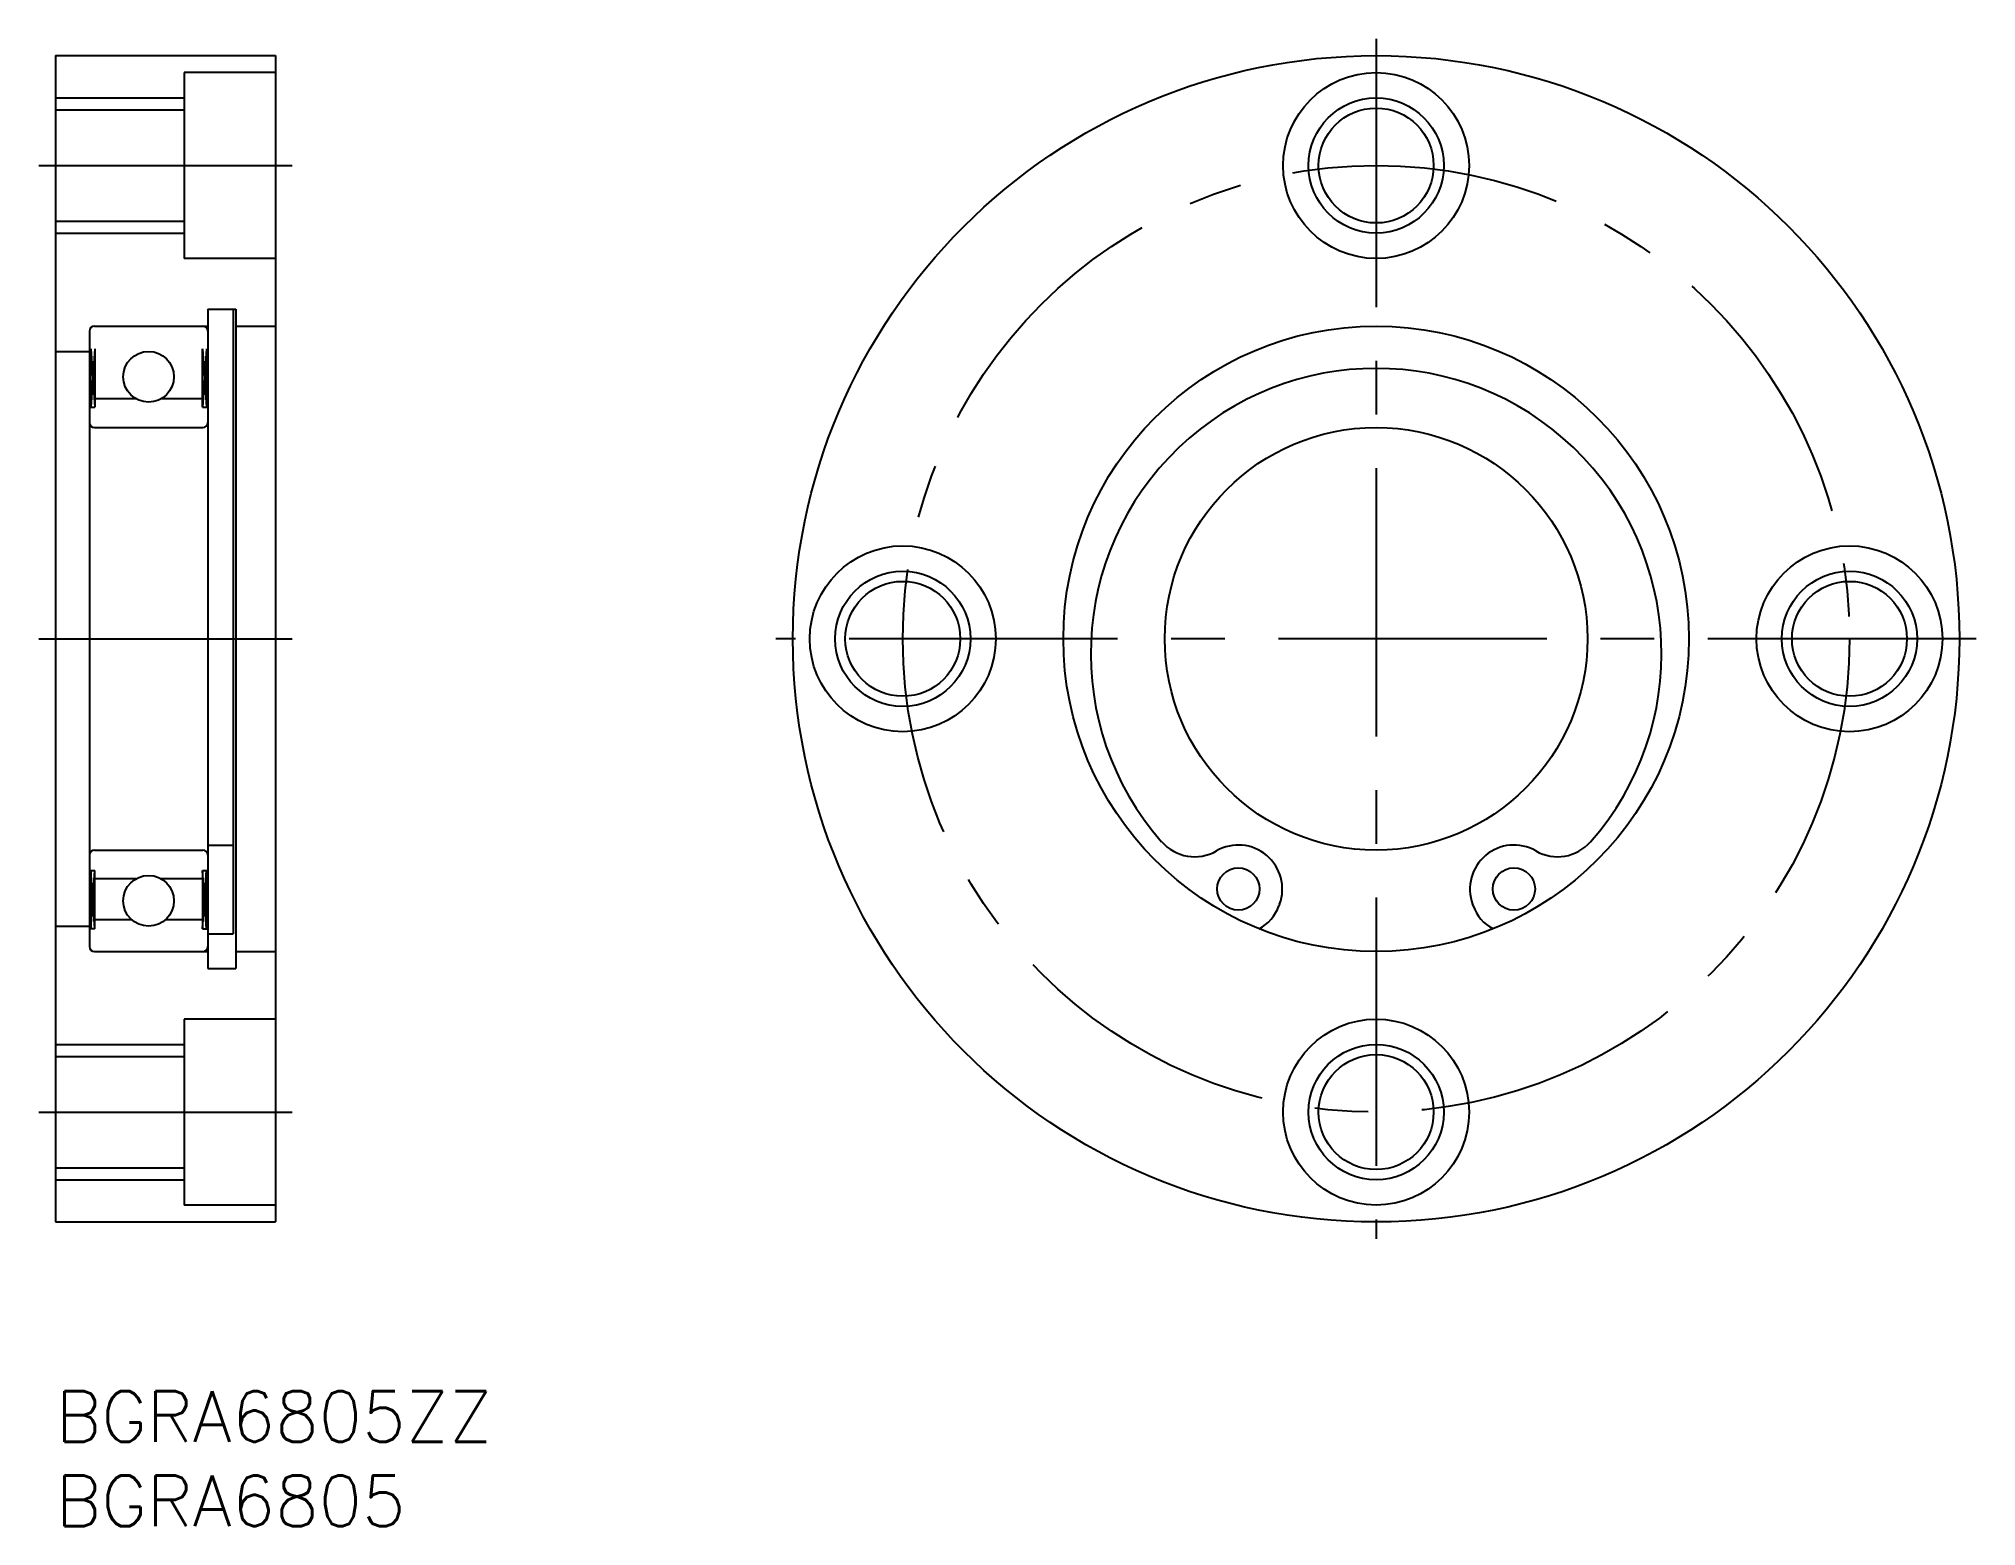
# Model space of a CAD drawing. Extents: x -1 to 114, y -8 to 80.
import ezdxf

# ---------------------------------------------------------------- set-up
doc = ezdxf.new("R2010")
doc.units = 0
doc.header["$LTSCALE"] = 0.5
doc.linetypes.add('CENTER', pattern=[50.8, 31.75, -6.35, 6.35, -6.35])
doc.layers.get('0').update_dxf_attribs({"linetype": 'CONTINUOUS'})
for name, color, linetype in [('MSM_CENTER', 1, 'CENTER'), ('MSM_CONTINUOUS', 7, 'CONTINUOUS'), ('MSM_NARROW', 5, 'CONTINUOUS'), ('MSM_PART_NUMBER', 7, 'CONTINUOUS')]:
    doc.layers.add(name, color=color, linetype=linetype)
doc.styles.get("Standard").update_dxf_attribs({"font": 'txt.shx', "height": 3, "bigfont": 'bigfont.shx'})

# ---------------------------------------------------------------- blocks, each defined once
blk = doc.blocks.new('*U9')
at = {"layer": 'MSM_PART_NUMBER'}
blk.add_text('BGRA6805ZZ', height=3, dxfattribs=at).set_placement((0, -3))
blk = doc.blocks.new('*U10')
at = {"layer": 'MSM_PART_NUMBER'}
blk.add_text('BGRA6805', height=3, dxfattribs=at).set_placement((0, -8))

msp = doc.modelspace()

# ---------------------------------------------------------------- linework, layer by layer
for p, q in [((0, 79), (0, 10)), ((0, 79), (13, 79)), ((7.6, 78), (7.6, 67)), ((13, 78), (7.6, 78)), ((13, 79), (13, 10)), ((0, 75.8), (7.6, 75.8)), ((0, 69.2), (7.6, 69.2)), ((13, 67), (7.6, 67)), ((0, 61.5), (2, 61.5)), ((0, 27.5), (2, 27.5)), ((7.6, 22), (7.6, 11)), ((13, 22), (7.6, 22)), ((0, 19.8), (7.6, 19.8)), ((0, 13.2), (7.6, 13.2)), ((13, 11), (7.6, 11)), ((0, 10), (13, 10))]:
    msp.add_line(p, q)
for centre, radius in [((78.11, 44.5), 34.5), ((78.11, 72.5), 5.5), ((78.11, 72.5), 3.4), ((50.11, 44.5), 5.5), ((106.11, 44.5), 5.5), ((50.11, 44.5), 3.4), ((106.11, 44.5), 3.4), ((78.11, 16.5), 5.5), ((78.11, 16.5), 3.4)]:
    msp.add_circle(centre, radius)
at = {"layer": 'MSM_CENTER'}
for p, q in [((78.11, 80), (78.11, 9)), ((-1, 72.5), (14, 72.5)), ((-1, 44.5), (14, 44.5)), ((113.61, 44.5), (42.61, 44.5)), ((-1, 16.5), (14, 16.5))]:
    msp.add_line(p, q, dxfattribs=at)
msp.add_circle((78.11, 44.5), 28, dxfattribs=at)
at = {"layer": 'MSM_CONTINUOUS'}
for p, q in [((9, 64), (9, 25)), ((9, 64), (10.65, 64)), ((10.5, 64, -0.5), (10.5, 27.05, -0.5)), ((10.65, 64), (10.65, 25)), ((2, 62.7), (2, 26.3)), ((2.3, 63), (9, 63)), ((10.65, 63), (13, 63)), ((2.08, 58.2), (2.08, 61.65)), ((2.08, 61.65), (2.32, 58.2)), ((2.32, 61.65), (2.08, 58.2)), ((2.32, 61.65), (2.32, 58.2)), ((8.68, 58.2), (8.68, 61.65)), ((8.68, 61.65), (8.92, 58.2)), ((8.92, 61.65), (8.68, 58.2)), ((8.92, 61.65), (8.92, 58.2)), ((4.75, 58.7), (2.32, 58.7)), ((8.68, 58.7), (6.25, 58.7)), ((2, 58.2), (2.32, 58.2)), ((8.68, 58.2), (9, 58.2)), ((2.3, 57), (8.7, 57)), ((9, 32.3), (10.5, 32.3)), ((2.3, 32), (8.7, 32)), ((2, 30.8), (2.32, 30.8)), ((2.08, 30.8), (2.08, 27.35)), ((2.08, 27.35), (2.32, 30.8)), ((2.32, 27.35), (2.08, 30.8)), ((2.32, 27.35), (2.32, 30.8)), ((4.75, 30.3), (2.32, 30.3)), ((8.68, 30.3), (6.25, 30.3)), ((8.68, 30.8), (8.68, 27.35)), ((8.68, 30.8), (9, 30.8)), ((8.68, 27.35), (8.92, 30.8)), ((8.92, 27.35), (8.68, 30.8)), ((8.92, 27.35), (8.92, 30.8)), ((72.4, 28.81), (72.36, 28.7)), ((83.86, 28.7), (83.82, 28.81)), ((2.32, 27.9), (4.48, 27.9)), ((6.52, 27.9), (8.68, 27.9)), ((2.32, 27.35), (2, 27.35)), ((8.68, 27.35), (9, 27.35)), ((9, 27.05), (10.5, 27.05)), ((2.3, 26), (9, 26)), ((10.65, 26), (13, 26)), ((9, 25), (10.65, 25))]:
    msp.add_line(p, q, dxfattribs=at)
for centre, radius in [((78.11, 44.5), 18.5), ((5.5, 60), 1.5), ((78.11, 44.5), 12.5), ((69.96, 29.7), 1.25), ((86.26, 29.7), 1.25), ((5.5, 29), 1.5)]:
    msp.add_circle(centre, radius, dxfattribs=at)
for centre, radius, start, end in [((2.3, 62.7), 0.3, 90, 180), ((8.7, 62.7), 0.3, 360, 90), ((78.11, 43.62), 16.88, 318.7342, 221.2658), ((2.3, 57.3), 0.3, 180, 270), ((8.7, 57.3), 0.3, 270, 0), ((67.38, 34.21), 2.6, 221.2658, 299.7449), ((69.96, 29.7), 2.6, 340.0175, 119.7449), ((86.26, 29.7), 2.6, 60.2551, 199.9825), ((88.84, 34.21), 2.6, 240.2551, 318.7342), ((2.3, 31.7), 0.3, 90, 180), ((8.7, 31.7), 0.3, 0, 90), ((70.01, 29.55), 2.5, 297.992, 340.0175), ((86.2, 29.55), 2.5, 199.9825, 242.008), ((2.3, 26.3), 0.3, 180, 270), ((8.7, 26.3), 0.3, 270, 0)]:
    msp.add_arc(centre, radius, start, end, dxfattribs=at)
at = {"layer": 'MSM_NARROW'}
for p, q in [((0, 76.5), (7.6, 76.5)), ((0, 68.5), (7.6, 68.5)), ((0, 20.5), (7.6, 20.5)), ((0, 12.5), (7.6, 12.5))]:
    msp.add_line(p, q, dxfattribs=at)
for centre in [(78.11, 72.5), (50.11, 44.5), (106.11, 44.5), (78.11, 16.5)]:
    msp.add_circle(centre, 4, dxfattribs=at)

# ---------------------------------------------------------------- block references
at = {"layer": 'MSM_CONTINUOUS'}
for name in ['*U9', '*U10']:
    msp.add_blockref(name, (0, 0), dxfattribs=at)

doc.saveas('drawing.dxf')
